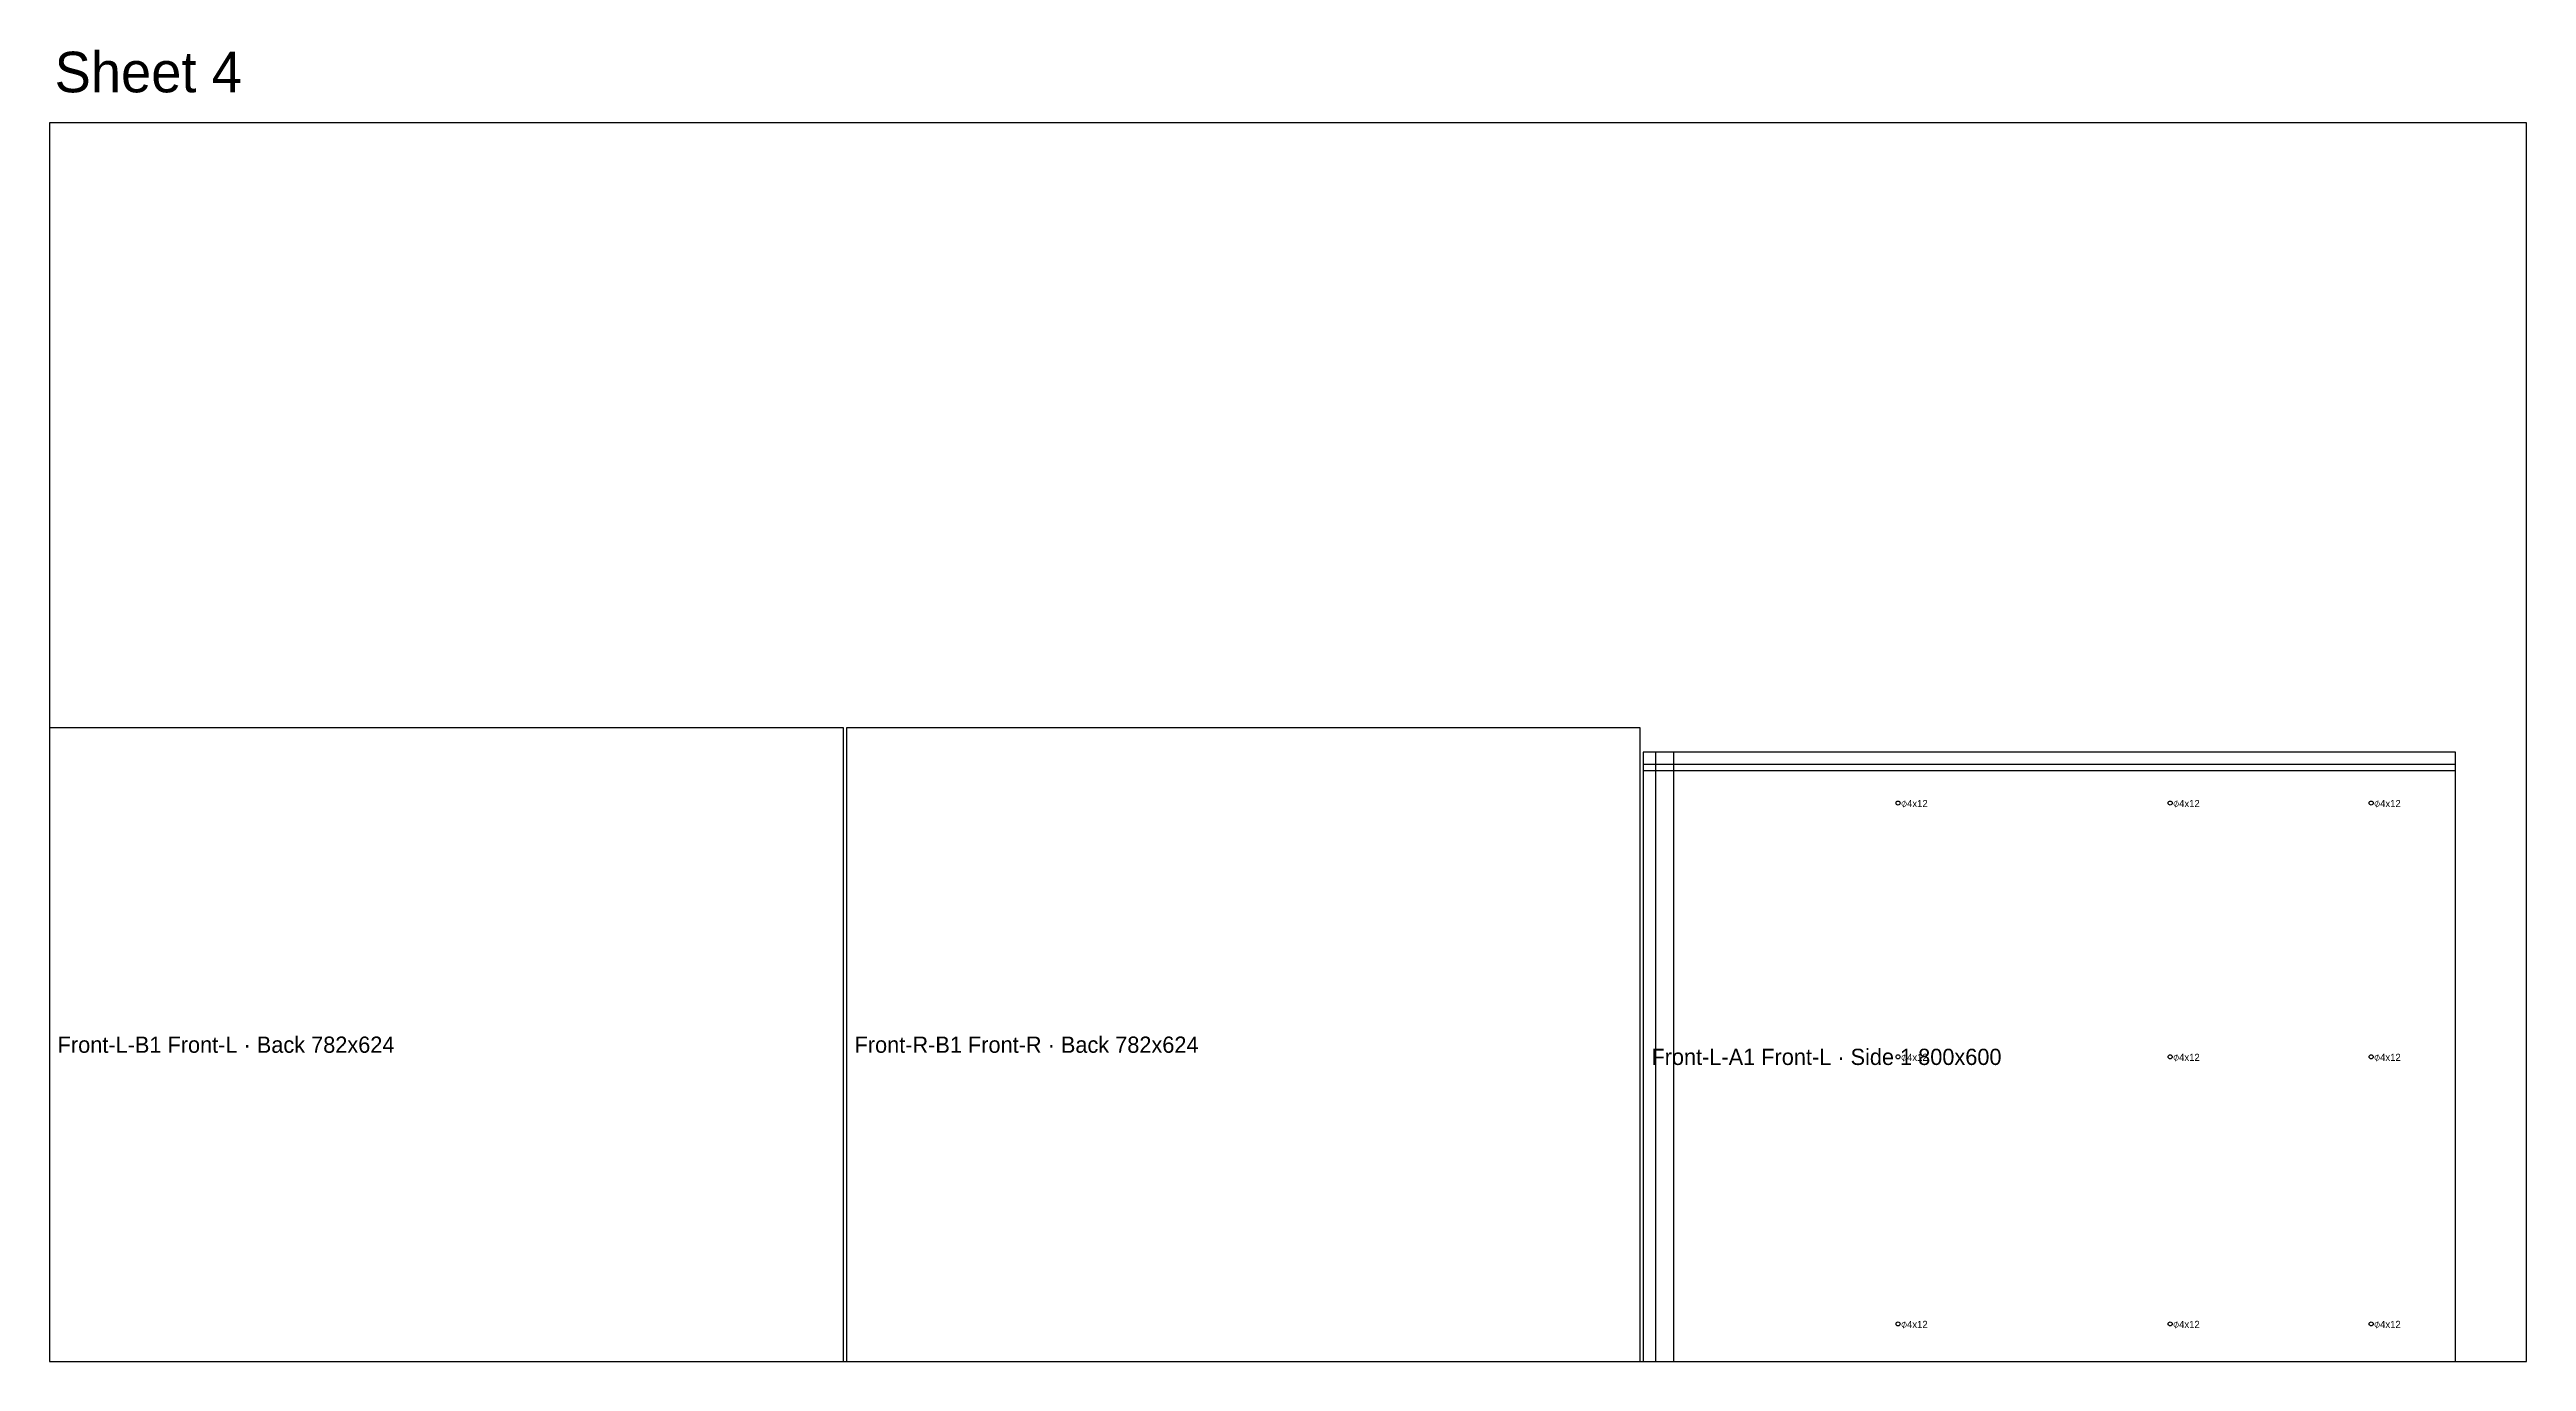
# Model space of a CAD drawing. Header units: metres. Extents: x 0 to 36760, y 0 to 1292.
# Drawn here: x 7920 to 10360, y 0 to 1292 of the extents above; entities that cross this region are included whole.
import ezdxf

# ---------------------------------------------------------------- set-up
doc = ezdxf.new("R2010")
doc.units = ezdxf.units.M
for name, color, linetype in [('BORE', 7, 'CONTINUOUS'), ('DADO', 7, 'CONTINUOUS'), ('LABEL', 7, 'CONTINUOUS'), ('PANEL', 7, 'CONTINUOUS'), ('RABBET', 7, 'CONTINUOUS'), ('SHEET', 7, 'CONTINUOUS')]:
    doc.layers.add(name, color=color, linetype=linetype)

msp = doc.modelspace()

# ---------------------------------------------------------------- linework, layer by layer
at = {"layer": 'BORE'}
for centre in [(9741, 550), (10009, 550), (10207, 550), (9741, 300), (10009, 300), (10207, 300), (9741, 37), (10009, 37), (10207, 37)]:
    msp.add_circle(centre, 2, dxfattribs=at)
at = {"layer": 'DADO'}
for p, q in [((9520, 600), (9502, 600)), ((9502, 600), (9502, 0)), ((9520, 0), (9520, 600)), ((9502, 0), (9520, 0))]:
    msp.add_line(p, q, dxfattribs=at)
at = {"layer": 'PANEL'}
for p, q in [((8702, 624), (7920, 624)), ((7920, 624), (7920, 0)), ((8702, 0), (8702, 624)), ((9487, 624), (8705, 624)), ((8705, 624), (8705, 0)), ((9487, 0), (9487, 624)), ((10290, 600), (9490, 600)), ((9490, 600), (9490, 0)), ((10290, 0), (10290, 600)), ((7920, 0), (8702, 0)), ((8705, 0), (9487, 0)), ((9490, 0), (10290, 0))]:
    msp.add_line(p, q, dxfattribs=at)
at = {"layer": 'RABBET'}
for p, q in [((10290, 588), (9490, 588)), ((9490, 588), (9490, 582)), ((10290, 582), (10290, 588)), ((9490, 582), (10290, 582))]:
    msp.add_line(p, q, dxfattribs=at)
at = {"layer": 'SHEET'}
for p, q in [((10360, 1220), (7920, 1220)), ((7920, 1220), (7920, 0)), ((10360, 0), (10360, 1220)), ((7920, 0), (10360, 0))]:
    msp.add_line(p, q, dxfattribs=at)

# ---------------------------------------------------------------- texts
at = {"layer": 'BORE'}
for p in [(9744, 546), (10012, 546), (10210, 546), (9744, 296), (10012, 296), (10210, 296), (9744, 33), (10012, 33), (10210, 33)]:
    msp.add_text('⌀4x12', height=7, dxfattribs=at).set_placement(p)
at = {"layer": 'LABEL'}
for s, p in [('Front-L-B1 Front-L · Back 782x624', (7928, 304)), ('Front-R-B1 Front-R · Back 782x624', (8713, 304)), ('Front-L-A1 Front-L · Side 1 800x600', (9498, 292))]:
    msp.add_text(s, height=16, dxfattribs=at).set_placement(p)
at = {"layer": 'SHEET'}
msp.add_text('Sheet 4', height=40, dxfattribs=at).set_placement((7925, 1250))

doc.saveas('drawing.dxf')
